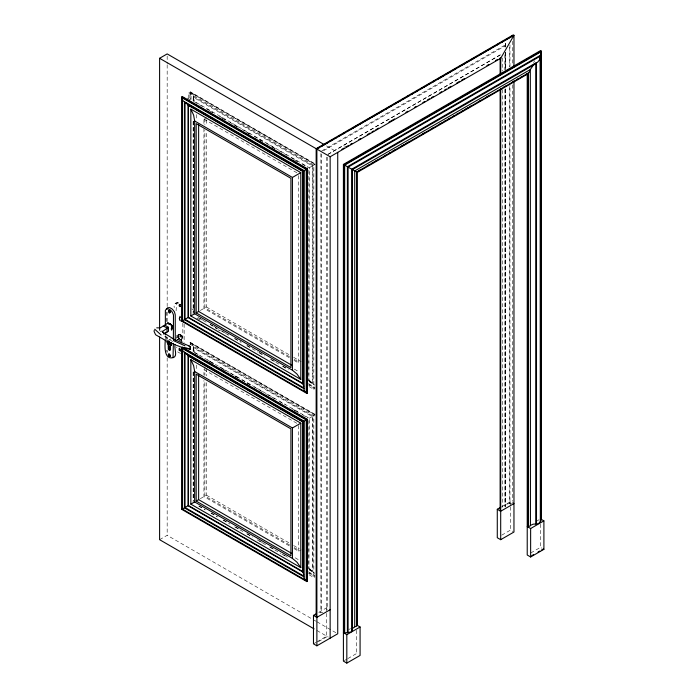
<?xml version="1.0" encoding="UTF-8"?>
<svg xmlns="http://www.w3.org/2000/svg" width="698" height="698" viewBox="0 0 698 698"><rect width="100%" height="100%" fill="white"/><g stroke="black" fill="none" stroke-linecap="round" stroke-linejoin="round"><path stroke-width="0.52" stroke-dasharray="3.49 2.62" d="M176.097 310.811L176.542 303.072L178.226 302.47L180.477 303.543M181.244 343.407L181.279 339.202L182.134 338.888L182.475 337.466L181.881 335.825L180.023 334.08L176.446 335.659M159.894 330.442L159.912 328.898M181.061 341.444L181.079 339.411L181.681 339.237M180.747 342.788L181.079 339.411M193.137 100.817L193.285 95.469L192.849 94.23L191.051 92.869L191.051 99.395M193.137 351.382L193.285 346.016L192.849 344.777L191.051 343.407M179.77 320.792L179.665 316.229L181.061 316.194M179.29 318.393L179.752 316.063L182.309 317.145M193.573 101.629L193.756 97.546L312.285 165.976L312.285 382.713L308.647 380.82M193.573 351.094L193.756 348.084L312.285 416.523L312.285 570.894L308.647 569.001M176.088 340.676L180.599 337.518A1.841 1.064 60 0 0 180.616 335.668L180.878 334.953L180.032 334.464L176.472 336.523M505.448 46.626L505.448 43.363L506.408 40.973M179.447 317.826L180.285 317.049L179.054 318.375L179.255 319.85L180.363 321.159L179.447 317.826L180.913 316.831M178.671 334.29L177.859 336.078L178.95 338.495L178.993 340.598M180.058 317.058L179.691 319.195L180.381 320.722M505.448 43.363L504.942 48.162M533.595 62.584L534.651 60.743M179.046 334.15L178.444 335.764L179.622 338.233L179.639 339.996M178.226 302.47C175.346 302.033 173.401 304.947 174.256 307.626M180.791 339.586L181.96 338.356L181.384 336.139L179.543 334.359L178.191 334.595M505.151 88.655L505.151 507.01L505.448 505.151L506.408 504.235L509.968 503.415L509.968 85.208M180.695 305.061L179.386 304.756A1.16 0.672 60 0 0 180.25 306.474L180.276 306.762M160.243 331.82L161.657 330.957M179.002 348.293L179.543 347.979M179.002 304.834L179.656 304.459M188.774 98.305L188.774 92.869L190.484 91.883L315.557 164.091M203.938 123.476L203.938 119.122L206.399 117.7M321.822 150.864L505.675 44.716M323.497 150.751L504.942 45.989L505.151 47.255M327.868 154.363L501.042 54.383M327.999 154.424L500.771 54.68M344.053 147.348L345.938 146.257M312.285 165.976L308.874 167.948L308.874 380.305L309.249 167.729L194.506 101.48L193.573 98.374M314.702 385.148L312.905 383.778L312.905 165.618L315.138 164.327L192.002 93.235M200.309 310.497L206.399 306.98L206.399 130.753M176.419 337.527L180.878 334.953M176.166 338.233L180.616 335.668M179.656 340.31L182.134 338.888M314.615 414.089L190.484 342.421L188.774 343.407L313.847 415.615L313.847 577.543L314.981 576.888L308.403 573.084M194.131 352.246L308.315 417.727M309.144 386.648L313.847 389.362L314.981 388.707L308.403 384.903M312.285 416.523L308.874 418.495L308.874 568.486L309.249 418.268M314.702 573.328L312.905 571.967L312.905 416.165L315.138 414.874L192.002 343.782M200.309 498.677L206.399 495.161L206.399 381.265M159.598 539.685L167.171 535.314L312.285 619.091M293.998 548.576L298.692 551.289L301.152 549.867M318.777 612.338L326.734 607.74L329.578 609.38M501.705 506.722L510.552 501.618L513.239 503.171M319.588 612.451L322.816 612.286M313.472 643.844L316.124 642.317M317.005 641.802L326.734 636.183L326.734 613.01M501.705 535.165L510.552 530.061L513.109 531.536M318.463 641.619L327.301 636.515M348.712 629.622L350.483 628.601M536.073 521.458L539.606 519.408M344.297 660.622L346.95 659.087M347.831 658.58L356.678 653.476L358.379 654.454M530.759 552.964L540.488 547.345L541.91 548.166M177.833 339.263L179.622 338.233M180.276 350.213L180.686 349.977A1.16 0.672 60 0 1 179.534 349.175L179.351 348.564A1.16 0.672 60 0 1 179.386 348.215M168.576 340.196L171.315 338.626M175.817 340.519L180.433 338.041L180.032 334.464M175.058 303.447L177.065 303.202A13.733 7.922 60 0 1 180.023 304.913L180.791 305.654M178.95 338.495L178.932 337.937A2.905 1.675 60 0 1 178.409 336.968L178.374 334.595A2.905 1.675 60 0 1 179.543 334.159L180.669 334.77A2.905 1.675 60 0 1 182.178 337.457L181.925 339.001A2.905 1.675 60 0 1 181.401 339.368M180.477 304.119L179.133 304.747L180.581 306.85M179.438 317.45L180.32 317.136M511.398 503.485L512.184 503.319M168.462 340.231L169.248 340.301M180.791 353.267L180.023 353.127A13.724 7.922 60 0 1 177.065 351.417L176.297 350.666M510.5 503.642L509.968 503.415M179.787 304.11L180.293 304.337A1.492 0.864 60 0 1 180.686 304.703M191.714 308.917L193.625 309.912M196.81 318.157L200.64 320.173M172.685 341.619L162.529 334.839M326.42 145.856L335.843 151.292M314.981 164.414L189.917 92.206L189.917 99.831M188.774 92.869L313.847 165.077L313.847 389.362M193.137 96.472L312.905 165.618M194.131 101.699L202.595 106.585M206.355 108.757L212.942 112.561M219.521 116.357L226.108 120.161M229.869 122.333L238.332 127.219M242.101 129.392L250.565 134.278M254.325 136.45L262.788 141.336M266.549 143.509L275.012 148.395M278.781 150.567L287.244 155.453M291.005 157.626L297.592 161.43M302.286 164.143L307.931 167.407M187.23 98.104L190.057 99.727M209.801 111.13L212.628 112.762M222.025 118.189L225.786 120.361M234.249 125.247L238.018 127.42M246.481 132.306L250.242 134.478M259.639 139.905L262.465 141.537M271.871 146.964L274.689 148.595M294.434 159.99L297.261 161.622M203.938 119.122L298.692 173.828M206.399 306.98L289.897 355.177M293.649 357.35L301.152 361.677M289.504 356.704L204.889 307.853L204.889 130.325M294.207 359.418L298.91 362.131M289.304 357.69L203.938 308.403L203.938 128.912M293.998 360.395L298.692 363.1L298.692 174.91M294.259 369.102L298.962 371.816M308.525 380.541L312.285 382.713M199.881 318.358L203.65 320.53M210.238 324.334L215.891 327.598M222.488 331.41L228.133 334.665M234.729 338.478L240.382 341.741M246.97 345.545L250.739 347.717M259.22 352.612L262.989 354.793M271.461 359.679L276.172 362.402M282.769 366.206L287.471 368.928M309.135 381.431L313.847 384.153M197.848 317.354L206.338 322.258M210.115 324.439L219.538 329.884M220.481 330.424L229.912 335.869M234.633 338.591L241.229 342.404M246.891 345.667L258.208 352.202M259.15 352.743L264.804 356.015M270.466 359.278L278.956 364.182M282.725 366.363L288.379 369.626M309.127 381.605L312.905 383.778M308.411 383.595L314.981 387.39M308.97 384.572L314.615 387.835M314.981 414.961L189.917 342.753L189.917 344.925M193.137 347.019L312.905 416.165M195.074 352.787L200.719 356.05M207.297 359.845L213.885 363.649M219.521 366.904L226.108 370.708M229.869 372.88L238.332 377.766M242.101 379.939L250.565 384.825M254.325 386.997L262.788 391.883M266.549 394.056L275.012 398.942M279.715 401.655L285.36 404.919M291.947 408.714L298.526 412.518M302.286 414.691L307.931 417.945M209.801 361.677L213.562 363.85M222.025 368.736L225.786 370.908M235.191 376.335L238.018 377.967M247.415 383.394L250.242 385.017M294.434 410.537L298.194 412.71M296.816 423.285L203.938 369.67L203.938 375.088M206.399 495.161L289.897 543.367M293.649 545.531L299.276 548.776M289.504 544.885L204.889 496.034L204.889 380.838M294.207 547.607L298.91 550.321M289.304 545.871L203.938 496.583L203.938 380.515M295.202 557.824L298.962 559.997M308.525 568.722L312.285 570.894M198.939 505.998L204.593 509.261M211.18 513.065L216.834 516.328M223.43 520.132L227.199 522.305M235.671 527.199L240.382 529.922M246.97 533.726L251.681 536.448M259.22 540.793L262.989 542.974M270.519 547.319L275.23 550.041M283.711 554.936L287.471 557.109M309.135 569.62L313.847 572.334M198.799 506.085L205.395 509.898M211.058 513.161L217.654 516.974M223.316 520.237L229.912 524.05M234.633 526.772L243.113 531.675M246.891 533.848L252.545 537.12M257.265 539.842L265.746 544.737M269.524 546.918L280.84 553.453M281.783 553.994L287.436 557.266M309.127 569.786L312.905 571.967M308.411 571.775L314.981 575.571M308.97 572.761L314.615 576.016M309.144 574.829L313.847 577.543M313.228 619.632L316.054 621.264M316.997 621.813L335.843 632.693M316.953 630.538L328.261 637.065M181.323 351.923L178.025 349.567L176.507 347.037M311.474 382.452L309.249 380.087M311.474 570.641L309.249 568.268M215.464 327.947L216.834 329.02M214.042 326.079L217.889 329.351M218.666 330.006L219.373 330.8L219.093 330.128M194.506 352.028L193.573 348.921M167.049 352.228L166.674 350.248M179.159 347.979L179.203 348.834A1.553 0.89 60 0 0 180.381 350.256M179.255 338.364L179.273 340.397M184.141 324.081L184.15 342.578M165.374 335.537L165.374 338.809M540.488 524.172L540.488 547.345M512.716 41.261L512.716 64.155M512.716 84.868L512.716 501.295M510.552 501.618L510.552 505.832M510.552 506.879L510.552 530.061M509.968 44.908L509.968 66.694M509.278 47.194L509.278 66.807M509.278 86.421L509.278 503.808M505.675 52.341L505.675 68.701M505.675 89.414L505.675 505.893M505.448 52.071L505.448 68.413M505.448 89.1L505.448 505.151M505.151 54.88L505.151 70.132M504.942 54.697L504.942 69.931M504.942 89.519L504.942 506.32M502.656 57.951L502.656 71.039M502.656 89.58L502.656 507.28M356.678 630.294L356.678 653.476M327.057 157.155L327.057 609.747M326.934 157.085L326.934 609.363M326.734 607.74L326.734 611.954M321.612 154.005L321.612 612.163M320.879 153.586L320.879 612.582M298.692 425.457L298.692 551.289M206.399 119.873L206.399 125.317M206.399 368.247L206.399 375.838M204.889 118.346L204.889 124.881M204.889 366.703L204.889 375.402M196.531 114.559L196.531 120.004M196.531 365.089L196.531 370.516M193.756 97.546L193.756 100.809M193.756 348.084L193.756 352.438M193.573 121.164L193.573 312.215M193.573 371.798L193.573 500.387M193.285 95.469L193.285 100.922M193.285 121.627L193.285 312.372M193.285 346.016L193.285 351.46M193.285 372.139L193.285 500.553M193.137 121.443L193.137 314.632M193.137 372.078L193.137 502.822M190.484 91.883L190.484 99.5M190.484 342.421L190.484 344.603M182.832 323.2L182.832 342.325M167.171 56.093L167.171 63.719M167.171 64.809L167.171 306.596M167.171 312.041L167.171 321.839M167.171 337.09L167.171 339.272M167.171 350.16L167.171 352.342M167.171 357.786L167.171 535.314M166.674 312.006L166.674 321.569M166.674 336.436L166.674 339.621M159.598 328.4L159.598 330.573M180.258 348.049A1.16 0.672 60 0 1 180.564 348.337M178.819 305.296A1.16 0.672 60 0 0 180.023 306.858A1.16 0.672 60 0 0 180.067 305.244A1.16 0.672 60 0 0 178.819 305.296M178.819 348.747A1.16 0.672 60 0 0 180.023 350.309A1.16 0.672 60 0 0 180.067 348.695A1.16 0.672 60 0 0 178.819 348.747"/><path stroke-width="1.05" d="M173.383 343.346L173.017 357.655C163.629 360.089 164.824 344.603 165.374 339.9M173.392 340.083L173.479 314.999C172.738 311.945 169.989 308.368 166.525 308.813L165.365 310.47L165.365 324.64M170.059 350.03L170.504 345.527L169.998 350.108A1.099 0.637 60 0 1 169.527 350.108L169.405 350.047M154.258 330.259L154.101 331.463L155.602 334.761L167.25 341.427L175.093 344.742M182.335 97.895L182.623 100.137L183.469 101.131L304.18 170.652L304.031 389.816L304.468 391.055L306.265 392.424L306.265 169.448L182.335 97.895L182.335 320.871L307.408 393.079L307.408 168.794L182.335 96.586L181.768 96.917L181.768 321.202L306.841 393.41L307.408 393.079M182.335 348.442L182.187 349.445L183.469 351.679L304.18 421.199L304.031 578.005L305.323 580.23L306.265 580.605L306.265 419.995L182.335 348.442L182.335 509.051L307.408 581.26L307.408 419.341L182.335 347.133M163.637 334.002L166.962 332.361L167.18 327.981L163.123 325.975L160.348 327.912L156.736 327.824M167.18 331.89L168.462 331.367L168.488 327.318L164.885 325.137L163.655 326.01M176.376 345.274L181.873 347.334L190.196 349.14L190.196 346.444L175.041 339.865L162.643 332.196L162.172 331.227M302.81 171.446L188.067 105.197L186.671 103.4L185.031 102.571L185.031 319.309L303.569 387.748L303.674 385.915L302.81 383.813L302.81 171.446L303.752 170.905M302.81 421.993L188.067 355.744L186.671 353.938L185.031 353.118L185.031 507.498L303.569 575.929L303.674 574.105L302.81 571.994L302.81 421.993L303.752 421.452M188.922 346.103L190.196 346.444L190.284 347.587M169.474 341.531L169.221 342.247A1.841 1.064 60 0 1 169.195 344.097L169.038 344.62L168.68 341.933M169.518 323.375L171.961 325.556L172.467 327.606L171.141 328.959M166.77 309.013L167.476 307.827L169.483 307.574A13.733 7.922 60 0 1 172.45 309.284L174.456 311.849L175.25 314.833L175.25 340.327M190.345 348.363L190.196 349.14L186.497 348.032M170.024 356.128L170.129 355.378A1.16 0.672 60 0 0 169.422 354.305L168.951 354.139A1.16 0.672 60 0 0 168.707 354.235M159.598 328.4L159.598 58.292L330.145 156.762L500.693 58.292L513.964 35.319L513.239 34.9L316.159 148.683L316.159 616.953L316.683 616.648M533.106 65.472L530.314 69.556L354.715 170.94L354.715 626.813L352.569 628.427L351.923 631.123L350.963 632.039L344.131 633.103L344.131 164.833L541.212 51.05L541.212 519.321L540.662 520.376M511.398 36.601L511.8 36.121M167.66 340.72L167.066 342.334L168.235 344.812L168.288 349.218L169.544 350.291L169.893 345.78L170.748 345.458L171.089 344.035L170.495 342.395M164.649 325.408L167.869 322.93L170.399 324.02L171.874 325.399L171.699 329.936L171.874 325.399M171.08 345.379L171.542 343.128M172.013 328.383L171.429 328.95L171.865 327.327L171.385 325.949M170.504 323.741L168.942 323.602M167.398 323.314L167.869 322.93L170.399 324.02M168.593 349.166L168.663 344.437M159.598 58.292L167.171 53.912L324.535 144.765M194.088 108.242L188.067 105.197L188.067 317.564L302.81 383.813L303.185 171.228L297.549 167.974M316.587 148.927L319.414 147.295M321.307 146.205L323.191 145.114M325.076 144.032L327.912 142.392L326.106 143.544M329.796 141.31L332.623 139.67M334.508 138.579L336.401 137.497M341.113 134.775L338.286 136.407L340.249 135.386M342.997 133.684L344.891 132.594M346.775 131.503L349.602 129.872M358.091 124.968L351.487 128.781L357.21 125.588M359.976 123.878L370.359 117.892M372.243 116.802L383.56 110.267M385.444 109.176L392.049 105.363M393.942 104.272L400.539 100.46M402.432 99.369L405.259 97.737M407.143 96.647L409.028 95.556M410.921 94.474L413.748 92.834M415.633 91.743L418.46 90.112M420.353 89.021L422.238 87.931M424.122 86.849L426.949 85.208M428.842 84.126L430.727 83.036M432.612 81.945L435.447 80.314M437.332 79.223L443.937 75.41M445.821 74.32L456.195 68.325M459.022 66.694L469.405 60.709M471.29 59.618L477.894 55.805M479.779 54.714L486.384 50.902M488.268 49.811L491.095 48.179M492.98 47.089L494.873 45.998M496.758 44.908L499.585 43.276M501.478 42.185L504.305 40.554M506.19 39.463L508.074 38.373M316.683 148.988L319.51 147.357M321.394 146.266L323.279 145.175M329.884 141.371L331.768 140.281M334.595 138.649L336.48 137.558M343.076 133.754L344.96 132.664M360.037 123.956L361.922 122.865M367.576 119.602L370.402 117.971M372.287 116.88L374.172 115.798M376.056 114.708L378.883 113.076M380.768 111.985L383.595 110.354M385.479 109.263L387.364 108.181M389.257 107.091L392.084 105.459M393.969 104.368L395.853 103.278M397.738 102.196L400.565 100.564M402.449 99.474L404.334 98.383M407.161 96.752L409.045 95.661M410.93 94.579L412.815 93.488M415.642 91.857L417.526 90.766M424.122 86.962L426.007 85.871M432.603 82.059L434.488 80.977M437.314 79.336L442.968 76.073M445.795 74.442L451.458 71.179M453.342 70.088L456.169 68.456M461.823 65.193L464.65 63.562M466.534 62.471L468.419 61.389M470.304 60.298L473.131 58.667M479.727 54.854L481.611 53.763M483.496 52.682L485.38 51.591M488.207 49.959L490.092 48.869M496.688 45.065L498.573 43.974M501.4 42.342L503.284 41.252M505.169 40.161L511.774 36.357M300.794 379.433L297.008 374.049L292.436 370.21L292.436 177.44L300.794 172.615L190.842 109.132L190.842 315.958L300.794 379.433L300.794 172.615M304.031 170.74L306.265 169.448M181.768 96.917L306.841 169.125L307.408 168.794M341.828 149.363L343.713 148.273M346.54 146.641L348.424 145.55M350.309 144.46L352.193 143.378M358.789 139.565L360.674 138.483M367.27 134.67L370.097 133.039M371.982 131.948L373.866 130.866M375.751 129.776L378.578 128.144M388.943 122.159L394.597 118.896M405.904 112.369L407.789 111.279M414.385 107.475L416.27 106.384M422.866 102.571L424.75 101.489M427.577 99.858L429.462 98.767M431.347 97.676L433.231 96.594M439.827 92.782L441.712 91.691M444.539 90.059L446.423 88.978M448.308 87.887L451.135 86.255M456.789 82.992L459.616 81.361M461.5 80.27L464.327 78.638M486.942 65.586L488.818 64.495M495.414 60.682L497.299 59.6M356.678 625.024L360.089 626.996L360.089 655.439L346.819 663.1L343.407 661.128L343.407 164.414L540.488 50.631L541.212 51.05L540.688 51.957L540.688 519.626M358.563 170.984L360.447 169.902M367.043 166.089L368.928 165.007M371.755 163.367L373.639 162.285M375.524 161.194L377.409 160.104M384.005 156.3L386.832 154.668M388.716 153.577L390.601 152.487M392.485 151.405L395.312 149.773M400.966 146.51L403.784 144.879M405.669 143.788L408.496 142.156M422.63 133.999L424.515 132.908M431.111 129.095L432.996 128.013M439.592 124.2L441.476 123.118M444.303 121.478L446.188 120.396M448.072 119.306L449.957 118.215M452.784 116.583L454.668 115.502M456.553 114.411L458.438 113.32M461.265 111.689L463.149 110.598M465.034 109.516L467.861 107.885M469.745 106.794L471.63 105.703M478.226 101.899L481.053 100.268M486.707 97.005L489.534 95.373M503.668 87.206L505.553 86.124M512.149 82.312L514.033 81.221M516.86 79.589L518.745 78.508M520.629 77.417L522.514 76.326M525.341 74.695L527.226 73.613L527.793 73.936L527.793 526.885L530.436 525.821L530.314 69.556L529.101 72.592L356.608 172.04L356.73 626.106L354.715 626.813M343.407 164.414L357.245 172.406L527.793 73.936L528.421 72.845L528.421 526.519M181.768 321.202L184.42 319.667L184.42 101.507M185.031 319.309L188.443 317.346L188.443 104.979M190.842 315.958L194.655 313.76L194.655 120.981L193.616 115.1L190.842 109.132M196.173 312.887L290.918 367.584L290.918 178.313L196.173 123.607L196.173 312.887L198.633 311.465L291.502 365.08M227.949 378.333L188.067 355.744L188.067 505.745L302.81 571.994L303.185 421.775L297.549 418.512M300.794 567.622L297.008 562.23L292.436 558.4L292.436 427.979L300.794 423.154L190.842 359.679L190.842 504.139L300.794 567.622L300.794 423.154M304.031 421.287L306.265 419.995M307.408 581.26L306.841 581.591L181.768 509.383L181.768 347.456L306.841 419.664L307.408 419.341M181.768 509.383L184.42 507.847L184.42 352.054M185.031 507.498L188.443 505.526L188.443 355.526M190.842 504.139L194.655 501.941L194.655 371.528L193.616 365.647L190.842 359.679M196.173 501.068L290.918 555.774L290.918 428.86L196.173 374.154L196.173 501.068L198.633 499.646L291.502 553.27M337.727 152.382L337.727 633.775L316.883 645.816L313.472 643.844L313.472 615.4L316.124 613.865M513.964 81.055L513.964 532.033L500.693 539.685L497.281 537.722L497.281 509.27L500.824 507.228M330.145 609.712L316.883 617.364L313.472 615.4M356.608 625.713L357.245 625.356L357.245 172.406M530.314 525.428L533.106 524.189L537.783 523.814L540.331 522.348L540.095 56.268L540.784 55.081L540.688 51.957L344.655 165.138L344.655 632.798M540.095 521.607L540.784 521.205L540.784 55.081L347.403 166.726L347.403 632.85M343.407 632.685L346.819 634.657L360.089 626.996M527.226 526.562L530.637 528.526L543.899 520.874L543.899 549.317L530.637 556.978L527.226 555.006L527.226 73.613M531.832 555.625L533.604 554.605M538.027 552.048L539.798 551.027M541.561 550.007L543.332 548.986L543.899 549.317M534.555 64.225L537.783 62.026L539.371 60.002L540.331 57.62L540.095 56.268L348.093 167.119L348.093 632.458M512.184 35.807L512.716 35.807M168.183 323.916L170.233 324.247M173.209 357.638C178.217 356.172 173.619 347.979 175.25 344.576M170.26 345.658L170.582 345.615A2.905 1.675 60 0 0 171.097 345.248L171.35 343.713M181.873 347.334L185.441 348.084M171.141 325.259L171.961 325.556M168.488 327.318L162.582 331.419L164.117 333.749M184.97 345.807L173.732 340.746M500.693 58.292L500.126 57.969L500.126 74.302M185.031 102.571L303.569 171.01L303.569 387.748M195.972 109.324L227.949 127.786M229.825 128.877L236.413 132.672M238.297 133.763L244.876 137.558M246.76 138.649L249.579 140.281M251.463 141.362L253.339 142.444M255.224 143.535L261.802 147.339M263.687 148.421L295.664 166.883M194.655 120.981L292.436 177.44M194.655 313.76L292.436 370.21M513.239 503.171L513.964 503.581L500.693 511.241L497.281 509.27M540.488 518.902L543.899 520.874M188.443 317.346L303.185 383.586M184.42 319.667L304.18 388.812M185.031 353.118L303.569 421.557L303.569 575.929M229.825 379.415L236.413 383.219M238.297 384.31L244.876 388.105M246.76 389.196L249.579 390.819M251.463 391.91L253.339 392.991M255.224 394.082L295.664 417.43M194.655 371.528L292.436 427.979M194.655 501.941L292.436 558.4M188.443 505.526L303.185 571.775M184.42 507.847L304.18 576.993M314.126 628.907L159.598 539.685L159.598 337.108M154.738 329.22L161.142 334.996M169.221 349.942L168.715 349.401M168.968 349.253L169.466 349.785M168.436 344.611L168.105 344.193A2.905 1.675 60 0 1 167.581 343.224L167.337 342.308M500.64 510.159L500.126 510.919L500.126 89.545M168.576 355.125L168.523 354.82A1.16 0.672 60 0 1 168.558 354.471M190.1 348.241L190.196 349.14M165.365 332.274L165.374 334.447M536.492 523.683L536.492 62.506L351.696 169.204L351.696 630.381M535.759 524.111L535.759 63.78L352.429 169.623L352.429 629.954M530.637 528.526L530.637 556.978M513.964 66.895L513.964 35.319L316.883 149.102L316.883 645.816M500.763 57.96L500.693 74.625M500.693 88.777L500.693 539.685M346.819 634.657L346.819 663.1M330.145 156.762L330.145 638.155M306.841 169.125L306.841 393.41M306.841 419.664L306.841 581.591M198.633 124.366L198.633 311.465M198.633 374.905L198.633 499.646M169.099 312.512A1.16 0.672 60 0 0 169.413 312.73L169.858 312.774A1.16 0.672 60 0 0 170.129 311.927L169.422 310.854L168.558 311.011A1.16 0.672 60 0 0 168.523 311.36M169.256 356.093A1.16 0.672 60 0 1 168.951 355.806M170.923 342.413A2.905 1.675 60 0 1 171.35 343.704M168.445 310.558L169.213 312.896L170.373 312.486A1.492 0.864 60 0 0 169.44 310.601L168.445 310.558M170.373 355.936L169.527 356.53A1.553 0.899 60 0 1 168.34 355.099L168.297 354.244L169.125 353.886L170.373 355.936"/></g></svg>
